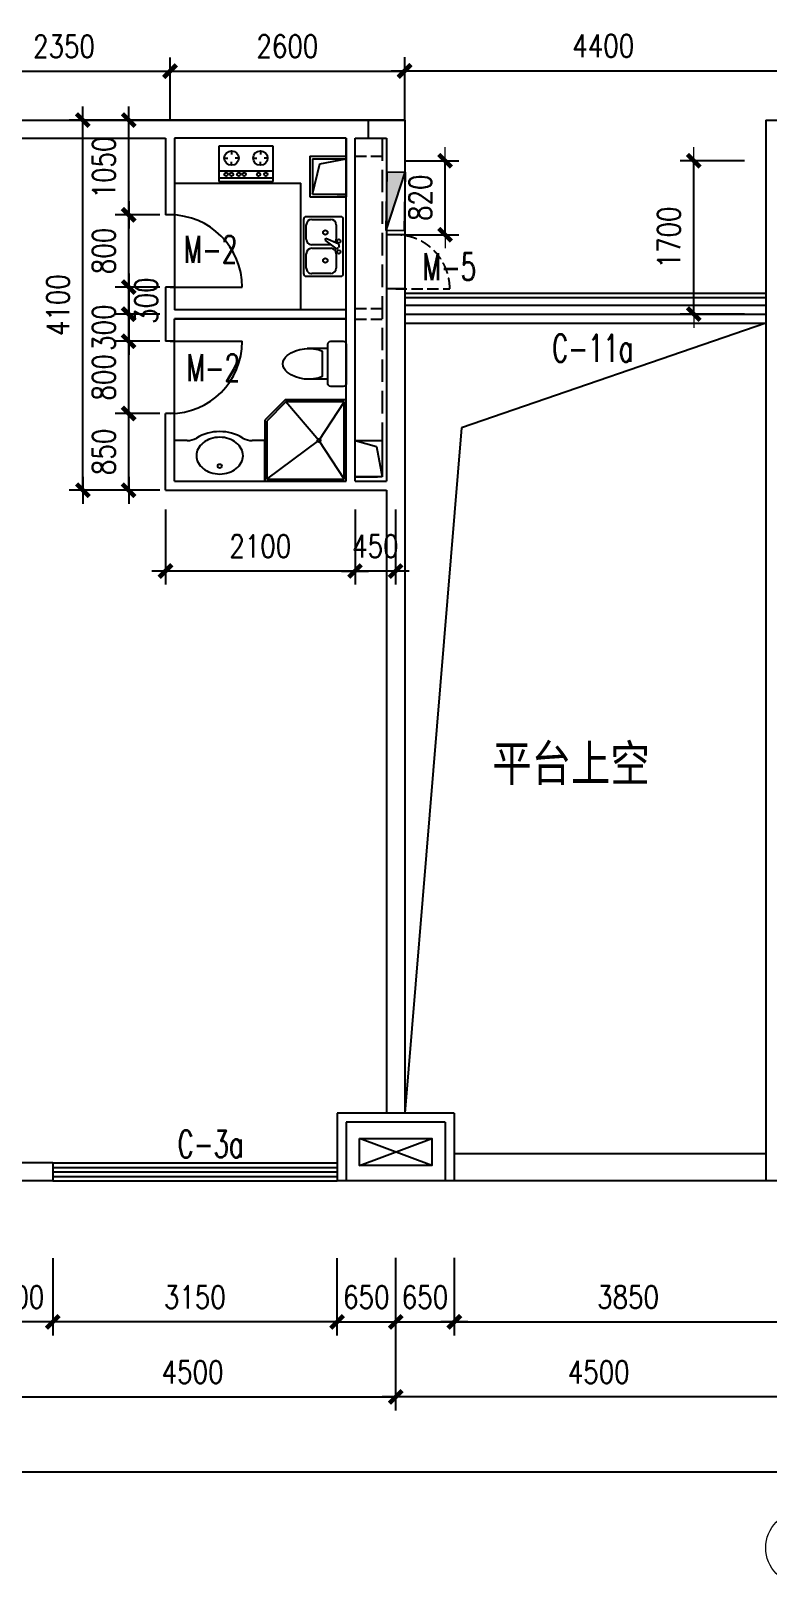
# Model space of a CAD drawing. Extents: x -357449 to -117302, y 127569 to 244935.
# Drawn here: x -150607 to -142442, y 202462 to 219663 of the extents above; entities that cross this region are included whole.
import ezdxf

# ---------------------------------------------------------------- set-up
doc = ezdxf.new("R2010")
doc.units = 0
doc.header["$MEASUREMENT"] = 0
doc.linetypes.add('DASH', pattern=[0.35, 0.25, -0.1])
doc.layers.get('0').update_dxf_attribs({"linetype": 'CONTINUOUS'})
doc.layers.get('DEFPOINTS').update_dxf_attribs({"linetype": 'CONTINUOUS'})
for name, color, linetype in [('1', 8, 'CONTINUOUS'), ('DIM', 7, 'CONTINUOUS'), ('F', 31, 'CONTINUOUS'), ('JAJU', 8, 'CONTINUOUS'), ('WALL', 1, 'CONTINUOUS'), ('WINDOW', 4, 'CONTINUOUS'), ('WINDOWS', 4, 'CONTINUOUS'), ('阳台', 4, 'CONTINUOUS')]:
    doc.layers.add(name, color=color, linetype=linetype)
doc.layers.add('AXIS', color=3, linetype='CONTINUOUS', lineweight=9)
doc.styles.add('CHINA', font='SimSun.ttf', dxfattribs={"width": 0.85, "height": 150})
doc.styles.add('DIM_FONT', font='SIMPLEX.shx', dxfattribs={"width": 0.8})
doc.styles.add('FS', font='txt.shx', dxfattribs={"width": 0.66, "height": 150, "bigfont": 'fs.shx'})
doc.dimstyles.new('DIMN-200', dxfattribs={"dimtxt": 300, "dimasz": 1, "dimexe": 250, "dimexo": 0, "dimgap": 150, "dimtad": 1, "dimdec": 0, "dimdsep": 46, "dimtxsty": 'DIM_FONT', "dimblk": '_DIMX', "dimcen": 2.5, "dimclrd": 256, "dimclre": 256, "dimclrt": 4, "dimadec": 0, "dimazin": 0, "dimtfac": 1, "dimtdec": 0, "dimtix": 1, "dimtmove": 2, "dimatfit": 3, "dimldrblk": '_DIMX', "dimfxl": 0, "dimtolj": 1, "dimtzin": 0, "dimarcsym": 0})
doc.dimstyles.get("Standard").update_dxf_attribs({"dimtxt": 375, "dimasz": 1, "dimexe": 150, "dimexo": 0, "dimgap": 200, "dimtad": 1, "dimdec": 0, "dimzin": 0, "dimdsep": 46, "dimtxsty": 'DIM_FONT', "dimblk1": '_DIMX', "dimblk2": '_DIMX', "dimsah": 1, "dimcen": 200, "dimclrd": 256, "dimclre": 256, "dimclrt": 4, "dimadec": 0, "dimazin": 0, "dimtfac": 1, "dimtdec": 0, "dimtix": 1, "dimtmove": 2, "dimatfit": 3, "dimldrblk": '_DIMX', "dimfxl": 0, "dimtolj": 1, "dimtzin": 0, "dimarcsym": 0})

# ---------------------------------------------------------------- blocks, each defined once
blk = doc.blocks.new('_DIMX')
blk.add_line((-150, 0), (150, 0))
at = {"const_width": 50}
blk.add_lwpolyline([(-70, -70), (70, 70)], dxfattribs=at)
blk = doc.blocks.new('*D755')
at = {"layer": 'AXIS', "lineweight": -2}
for p, q in [((-151067, 206075), (-151067, 204384)), ((-146567, 206071), (-146567, 204384)), ((-151066, 204534), (-146568, 204534))]:
    blk.add_line(p, q, dxfattribs=at)
at = {"layer": 'DEFPOINTS', "color": 0}
for p in [(-151067, 206075), (-146567, 206071), (-146567, 204534)]:
    blk.add_point(p, dxfattribs=at)
at = {"layer": 'AXIS', "lineweight": -2, "rotation": 180}
blk.add_blockref('_DIMX', (-151067, 204534), dxfattribs=at)
at = {"layer": 'AXIS', "lineweight": -2}
blk.add_blockref('_DIMX', (-146567, 204534), dxfattribs=at)
at = {"layer": 'AXIS', "color": 4, "insert": (-148817, 204809), "char_height": 250, "attachment_point": 5, "style": 'DIM_FONT'}
blk.add_mtext('\\A1;4500', dxfattribs=at)
blk = doc.blocks.new('*D1609')
at = {"layer": 'AXIS', "lineweight": -2}
for p, q in [((-150367, 206071), (-150367, 205215)), ((-147217, 206071), (-147217, 205215)), ((-147218, 205365), (-150366, 205365))]:
    blk.add_line(p, q, dxfattribs=at)
at = {"layer": 'DEFPOINTS', "color": 0}
for p in [(-150367, 206071), (-147217, 206071), (-150367, 205365)]:
    blk.add_point(p, dxfattribs=at)
at = {"layer": 'AXIS', "lineweight": -2, "rotation": 180}
blk.add_blockref('_DIMX', (-150367, 205365), dxfattribs=at)
at = {"layer": 'AXIS', "lineweight": -2}
blk.add_blockref('_DIMX', (-147217, 205365), dxfattribs=at)
at = {"layer": 'AXIS', "color": 4, "insert": (-148792, 205640), "char_height": 250, "attachment_point": 5, "style": 'DIM_FONT'}
blk.add_mtext('\\A1;3150', dxfattribs=at)
blk = doc.blocks.new('*D1610')
at = {"layer": 'AXIS', "lineweight": -2}
for p, q in [((-151067, 206071), (-151067, 205215)), ((-150367, 206071), (-150367, 205215)), ((-151068, 205365), (-151069, 205365)), ((-150367, 205365), (-151067, 205365)), ((-150366, 205365), (-150365, 205365))]:
    blk.add_line(p, q, dxfattribs=at)
at = {"layer": 'DEFPOINTS', "color": 0}
for p in [(-151067, 206071), (-150367, 206071), (-151067, 205365)]:
    blk.add_point(p, dxfattribs=at)
at = {"layer": 'AXIS', "lineweight": -2}
blk.add_blockref('_DIMX', (-151067, 205365), dxfattribs=at)
at = {"layer": 'AXIS', "lineweight": -2, "rotation": 180}
blk.add_blockref('_DIMX', (-150367, 205365), dxfattribs=at)
at = {"layer": 'AXIS', "color": 4, "insert": (-150717, 205640), "char_height": 250, "attachment_point": 5, "style": 'DIM_FONT'}
blk.add_mtext('\\A1;700', dxfattribs=at)
blk = doc.blocks.new('*D1613')
at = {"layer": 'AXIS', "lineweight": -2}
for p, q in [((-147217, 206071), (-147217, 205215)), ((-146567, 206071), (-146567, 205215)), ((-147218, 205365), (-147219, 205365)), ((-147217, 205365), (-146567, 205365)), ((-146566, 205365), (-146565, 205365))]:
    blk.add_line(p, q, dxfattribs=at)
at = {"layer": 'DEFPOINTS', "color": 0}
for p in [(-147217, 206071), (-146567, 206071), (-146567, 205365)]:
    blk.add_point(p, dxfattribs=at)
at = {"layer": 'AXIS', "lineweight": -2}
blk.add_blockref('_DIMX', (-147217, 205365), dxfattribs=at)
at = {"layer": 'AXIS', "lineweight": -2, "rotation": 180}
blk.add_blockref('_DIMX', (-146567, 205365), dxfattribs=at)
at = {"layer": 'AXIS', "color": 4, "insert": (-146892, 205640), "char_height": 250, "attachment_point": 5, "style": 'DIM_FONT'}
blk.add_mtext('\\A1;650', dxfattribs=at)
blk = doc.blocks.new('*D1612')
at = {"layer": 'AXIS', "lineweight": -2}
for p, q in [((-146567, 206075), (-146567, 205215)), ((-145917, 206075), (-145917, 205215)), ((-146568, 205365), (-146569, 205365)), ((-146567, 205365), (-145917, 205365)), ((-145916, 205365), (-145915, 205365))]:
    blk.add_line(p, q, dxfattribs=at)
at = {"layer": 'DEFPOINTS', "color": 0}
for p in [(-146567, 206075), (-145917, 206075), (-145917, 205365)]:
    blk.add_point(p, dxfattribs=at)
at = {"layer": 'AXIS', "lineweight": -2}
blk.add_blockref('_DIMX', (-146567, 205365), dxfattribs=at)
at = {"layer": 'AXIS', "lineweight": -2, "rotation": 180}
blk.add_blockref('_DIMX', (-145917, 205365), dxfattribs=at)
at = {"layer": 'AXIS', "color": 4, "insert": (-146242, 205640), "char_height": 250, "attachment_point": 5, "style": 'DIM_FONT'}
blk.add_mtext('\\A1;650', dxfattribs=at)
blk = doc.blocks.new('A$C58910DAE')
for p, q in [((0, 600), (0, 0)), ((390, 600), (0, 600)), ((130, 540), (130, 500)), ((270, 0), (270, 600)), ((350, 0), (350, 600)), ((390, 0), (390, 600)), ((50, 460), (90, 460)), ((130, 380), (130, 420)), ((210, 460), (170, 460)), ((130, 220), (130, 180)), ((0, 0), (390, 0)), ((50, 140), (90, 140)), ((130, 60), (130, 100)), ((210, 140), (170, 140))]:
    blk.add_line(p, q)
for centre, radius in [((130, 460), 80), ((310, 520), 20), ((310, 440), 20), ((130, 140), 80), ((310, 280), 20), ((310, 220), 20), ((310, 140), 20), ((310, 80), 20)]:
    blk.add_circle(centre, radius)
blk = doc.blocks.new('A$C54757736')
for p, q in [((0, 410), (0, 30)), ((630, 440), (30, 440)), ((90, 360), (250, 360)), ((299, 382), (241, 246)), ((259, 236), (347, 355)), ((328, 393), (342, 385)), ((410, 360), (570, 360)), ((660, 30), (660, 410)), ((30, 90), (30, 300)), ((241, 246), (259, 236)), ((310, 299), (310, 90)), ((350, 90), (350, 300)), ((630, 300), (630, 90)), ((250, 30), (90, 30)), ((570, 30), (410, 30)), ((30, 0), (630, 0))]:
    blk.add_line(p, q)
for centre, radius in [((270, 390), 20), ((390, 390), 20), ((175, 240), 25), ((485, 240), 25)]:
    blk.add_circle(centre, radius)
for centre, radius, start, end in [((30, 410), 30, 90, 180), ((90, 300), 60, 90, 180), ((250, 300), 60, 56.607, 90), ((318, 375), 20, 60, 159.4623), ((332, 367), 20, 320.5377, 60), ((410, 300), 60, 90, 180), ((570, 300), 60, 360, 90), ((630, 410), 30, 360, 90), ((30, 30), 30, 180, 270), ((90, 90), 60, 180, 270), ((250, 90), 60, 270, 360), ((410, 90), 60, 180, 270), ((570, 90), 60, 270, 360), ((630, 30), 30, 270, 360)]:
    blk.add_arc(centre, radius, start, end)
blk = doc.blocks.new('A$C6F837C5C')
at = {"layer": '1'}
blk.add_lwpolyline([(259, 407, 0.078966), (157, 391, 0.088152), (76, 347, 0.105269), (19, 279, 0.121685), (0, 203, 0.121685), (19, 128, 0.105269), (76, 60, 0.088152), (157, 16, 0.078966), (259, 0, 0.078966), (360, 16, 0.088152), (441, 60, 0.105269), (498, 128, 0.121685), (517, 203, 0.121685), (498, 279, 0.105269), (441, 347, 0.088152), (360, 391, 0.078966)], format="xyb", close=True, dxfattribs=at)
blk.add_circle((259, 88), 22, dxfattribs=at)
blk = doc.blocks.new('A$C571F03B5')
for p, q in [((0, 470), (0, 30)), ((170, 500), (30, 500)), ((200, 30), (200, 470)), ((200, 420), (430, 420)), ((260, 110), (260, 390)), ((30, 0), (170, 0)), ((200, 80), (430, 80))]:
    blk.add_line(p, q)
for centre, radius, start, end in [((30, 470), 30, 90, 180), ((170, 470), 30, 0, 90), ((413, 23), 398, 53.3619, 112.5495), ((590, 250), 110, 303.4509, 56.5491), ((30, 30), 30, 180, 270), ((170, 30), 30, 270, 0), ((413, 477), 398, 247.4505, 306.6381)]:
    blk.add_arc(centre, radius, start, end)
at = {"style": 'DIM_FONT', "text_generation_flag": 4, "width": 0.8, "flags": 9}
for tag in ['YSIZE', 'XSIZE']:
    blk.add_attdef(tag, (0, 250), '', height=0.5, rotation=90, dxfattribs=at)
blk = doc.blocks.new('A$C13156595')
for p, q in [((900, 900), (0, 900)), ((0, 900), (0, 0)), ((877, 877), (22, 877)), ((22, 877), (22, 22)), ((300, 450), (22, 877)), ((877, 877), (300, 450)), ((877, 234), (877, 877)), ((900, 225), (900, 900)), ((22, 22), (300, 450)), ((300, 450), (666, 22)), ((666, 22), (877, 234)), ((675, 0), (900, 225)), ((0, 0), (675, 0)), ((22, 22), (666, 22))]:
    blk.add_line(p, q)
blk.add_circle((300, 450), 18.7)
blk = doc.blocks.new('*D498')
at = {"layer": 'DEFPOINTS', "color": 0}
for p in [(-149525, 217627), (-149180, 217627), (-149180, 216827)]:
    blk.add_point(p, dxfattribs=at)
at = {"layer": 'WINDOW', "lineweight": -2}
for p, q in [((-149180, 217627), (-149675, 217627)), ((-149525, 217628), (-149525, 217629)), ((-149525, 216827), (-149525, 217627)), ((-149180, 216827), (-149675, 216827)), ((-149525, 216826), (-149525, 216825))]:
    blk.add_line(p, q, dxfattribs=at)
for p, rotation in [((-149525, 217627), 270), ((-149525, 216827), 90)]:
    blk.add_blockref('_DIMX', p, dxfattribs=dict(at, rotation=rotation))
at = {"layer": 'WINDOW', "color": 4, "insert": (-149800, 217227), "char_height": 250, "attachment_point": 5, "rotation": 90, "style": 'DIM_FONT'}
blk.add_mtext('\\A1;800', dxfattribs=at)
blk = doc.blocks.new('*D501')
at = {"layer": 'DEFPOINTS', "color": 0}
for p in [(-149525, 216227), (-149180, 216227), (-149180, 215427)]:
    blk.add_point(p, dxfattribs=at)
at = {"layer": 'WINDOW', "lineweight": -2}
for p, q in [((-149180, 216227), (-149675, 216227)), ((-149525, 216228), (-149525, 216229)), ((-149525, 215427), (-149525, 216227)), ((-149180, 215427), (-149675, 215427)), ((-149525, 215426), (-149525, 215425))]:
    blk.add_line(p, q, dxfattribs=at)
for p, rotation in [((-149525, 216227), 270), ((-149525, 215427), 90)]:
    blk.add_blockref('_DIMX', p, dxfattribs=dict(at, rotation=rotation))
at = {"layer": 'WINDOW', "color": 4, "insert": (-149800, 215827), "char_height": 250, "attachment_point": 5, "rotation": 90, "style": 'DIM_FONT'}
blk.add_mtext('\\A1;800', dxfattribs=at)
blk = doc.blocks.new('*D500')
at = {"layer": 'DEFPOINTS', "color": 0}
for p in [(-149525, 216527), (-149180, 216527), (-149180, 216227)]:
    blk.add_point(p, dxfattribs=at)
at = {"layer": 'WINDOW', "lineweight": -2}
for p, q in [((-149180, 216527), (-149675, 216527)), ((-149525, 216528), (-149525, 216529)), ((-149525, 216227), (-149525, 216527)), ((-149180, 216227), (-149675, 216227)), ((-149525, 216226), (-149525, 216225))]:
    blk.add_line(p, q, dxfattribs=at)
for p, rotation in [((-149525, 216527), 270), ((-149525, 216227), 90)]:
    blk.add_blockref('_DIMX', p, dxfattribs=dict(at, rotation=rotation))
at = {"layer": 'WINDOW', "color": 4, "insert": (-149800, 216377), "char_height": 250, "attachment_point": 5, "rotation": 90, "style": 'DIM_FONT'}
blk.add_mtext('\\A1;300', dxfattribs=at)
blk = doc.blocks.new('*D499')
at = {"layer": 'DEFPOINTS', "color": 0}
for p in [(-149525, 216827), (-149180, 216827), (-149180, 216527)]:
    blk.add_point(p, dxfattribs=at)
at = {"layer": 'WINDOW', "lineweight": -2}
for p, q in [((-149180, 216827), (-149675, 216827)), ((-149525, 216828), (-149525, 216829)), ((-149525, 216527), (-149525, 216827)), ((-149180, 216527), (-149675, 216527)), ((-149525, 216526), (-149525, 216525))]:
    blk.add_line(p, q, dxfattribs=at)
for p, rotation in [((-149525, 216827), 270), ((-149525, 216527), 90)]:
    blk.add_blockref('_DIMX', p, dxfattribs=dict(at, rotation=rotation))
at = {"layer": 'WINDOW', "color": 4, "insert": (-149330, 216677), "char_height": 250, "attachment_point": 5, "rotation": 90, "style": 'DIM_FONT'}
blk.add_mtext('\\A1;300', dxfattribs=at)
blk = doc.blocks.new('*D504')
at = {"layer": 'DEFPOINTS', "color": 0}
for p in [(-149117, 214362), (-147017, 214362), (-149117, 213682)]:
    blk.add_point(p, dxfattribs=at)
at = {"layer": 'WINDOWS', "lineweight": -2}
for p, q in [((-149117, 214362), (-149117, 213532)), ((-147017, 214362), (-147017, 213532)), ((-147018, 213682), (-149116, 213682))]:
    blk.add_line(p, q, dxfattribs=at)
at = {"layer": 'WINDOWS', "lineweight": -2, "rotation": 180}
blk.add_blockref('_DIMX', (-149117, 213682), dxfattribs=at)
at = {"layer": 'WINDOWS', "lineweight": -2}
blk.add_blockref('_DIMX', (-147017, 213682), dxfattribs=at)
at = {"layer": 'WINDOWS', "color": 4, "insert": (-148067, 213957), "char_height": 250, "attachment_point": 5, "style": 'DIM_FONT'}
blk.add_mtext('\\A1;2100', dxfattribs=at)
blk = doc.blocks.new('*D505')
at = {"layer": 'DEFPOINTS', "color": 0}
for p in [(-147017, 214362), (-146567, 214362), (-147017, 213682)]:
    blk.add_point(p, dxfattribs=at)
at = {"layer": 'WINDOWS', "lineweight": -2}
for p, q in [((-147017, 214362), (-147017, 213532)), ((-146567, 214362), (-146567, 213532)), ((-147018, 213682), (-147019, 213682)), ((-146567, 213682), (-147017, 213682)), ((-146566, 213682), (-146565, 213682))]:
    blk.add_line(p, q, dxfattribs=at)
blk.add_blockref('_DIMX', (-147017, 213682), dxfattribs=at)
at = {"layer": 'WINDOWS', "lineweight": -2, "rotation": 180}
blk.add_blockref('_DIMX', (-146567, 213682), dxfattribs=at)
at = {"layer": 'WINDOWS', "color": 4, "insert": (-146792, 213957), "char_height": 250, "attachment_point": 5, "style": 'DIM_FONT'}
blk.add_mtext('\\A1;450', dxfattribs=at)
blk = doc.blocks.new('*D754')
at = {"layer": 'DEFPOINTS', "color": 0}
for p in [(-146567, 206071), (-142067, 206075), (-146567, 204534)]:
    blk.add_point(p, dxfattribs=at)
at = {"layer": 'WINDOW', "lineweight": -2}
for p, q in [((-146567, 206071), (-146567, 204384)), ((-142067, 206075), (-142067, 204384)), ((-142068, 204534), (-146566, 204534))]:
    blk.add_line(p, q, dxfattribs=at)
at = {"layer": 'WINDOW', "lineweight": -2, "rotation": 180}
blk.add_blockref('_DIMX', (-146567, 204534), dxfattribs=at)
at = {"layer": 'WINDOW', "lineweight": -2}
blk.add_blockref('_DIMX', (-142067, 204534), dxfattribs=at)
at = {"layer": 'WINDOW', "color": 4, "insert": (-144317, 204809), "char_height": 250, "attachment_point": 5, "style": 'DIM_FONT'}
blk.add_mtext('\\A1;4500', dxfattribs=at)
blk = doc.blocks.new('A$C7A4B52A7')
at = {"layer": '1'}
for p, q in [((35324, 3), (35333, 653)), ((35324, 3), (35533, 650)), ((35333, 653), (35533, 650)), ((35533, 650), (35524, 0)), ((35524, 0), (35324, 3))]:
    blk.add_line(p, q, dxfattribs=at)
blk.add_solid([(35325, 6), (35334, 652), (35530, 647)], dxfattribs=at)

msp = doc.modelspace()

# ---------------------------------------------------------------- linework, layer by layer
at = {"layer": '1'}
for p, q in [((-146866.67, 218476.59), (-146866.67, 218676.59)), ((-147516.67, 218276.59), (-147116.67, 218276.59)), ((-147516.67, 218276.59), (-147516.67, 217826.59)), ((-147516.67, 218276.59), (-147516.67, 218276.59)), ((-147486.67, 218246.59), (-147116.67, 218246.59)), ((-147486.67, 218246.59), (-147486.67, 217856.59)), ((-147486.67, 217856.59), (-147406.62, 218192.15)), ((-147406.62, 218192.15), (-147116.67, 218246.59)), ((-149016.67, 217976.59), (-147616.67, 217976.59)), ((-147616.67, 216576.59), (-147616.67, 217976.59)), ((-147516.67, 217826.59), (-147116.67, 217826.59)), ((-147486.67, 217856.59), (-147116.67, 217856.59)), ((-146466.67, 217406.59), (-146666.67, 217406.59)), ((-146466.67, 216806.59), (-146666.67, 216806.59)), ((-142466.67, 216426.59), (-145836.99, 215266.43)), ((-145836.99, 215266.43), (-146466.67, 207676.59)), ((-148877.23, 215126.59), (-149016.67, 215126.59)), ((-148016.67, 215126.59), (-148156.12, 215126.59)), ((-148016.67, 214676.59), (-148016.67, 215126.59)), ((-146166.67, 207097.86), (-146966.67, 207397.86)), ((-146966.67, 207097.86), (-146166.67, 207397.86))]:
    msp.add_line(p, q, dxfattribs=at)
msp.add_lwpolyline([(-146966.67, 207397.86), (-146166.67, 207397.86), (-146166.67, 207097.86), (-146966.67, 207097.86)], close=True, dxfattribs=at)
for centre, radius, start, end in [((-148516.67, 214726.59), 500, 58.997281, 121.002719), ((-148877.23, 215326.59), 200, 270, 301.002719), ((-148156.12, 215326.59), 200, 238.997281, 270)]:
    msp.add_arc(centre, radius, start, end, dxfattribs=at)
at = {"layer": 'AXIS'}
msp.add_circle((-142066.67, 202862.48), 400, dxfattribs=at)
at = {"layer": 'JAJU', "color": 8}
for p, q in [((-142466.67, 216756.59), (-146466.67, 216756.59)), ((-142466.67, 216706.59), (-146466.67, 216706.59)), ((-150366.67, 207126.59), (-147216.67, 207126.59)), ((-150366.67, 207076.59), (-147216.67, 207076.59))]:
    msp.add_line(p, q, dxfattribs=at)
at = {"layer": 'WALL'}
for p, q in [((-151416.67, 218676.59), (-146466.67, 218676.59)), ((-146466.67, 218676.59), (-149316.67, 218676.59)), ((-146466.67, 218676.59), (-146466.67, 207676.59)), ((-142466.67, 218676.59), (-142466.67, 206926.59)), ((-142466.67, 218676.59), (-141116.67, 218676.59)), ((-151416.67, 218476.59), (-149116.67, 218476.59)), ((-149116.67, 218476.59), (-149116.67, 217626.59)), ((-149016.67, 218476.59), (-149016.67, 217626.59)), ((-147116.67, 218476.59), (-149016.67, 218476.59)), ((-147116.67, 218476.59), (-147116.67, 217826.59)), ((-147116.67, 214676.59), (-147116.67, 218476.59)), ((-147016.67, 218476.59), (-146666.67, 218476.59)), ((-147016.67, 214676.59), (-147016.67, 218476.59)), ((-146666.67, 218476.59), (-146666.67, 214676.59)), ((-147116.67, 217826.59), (-147216.67, 217826.59)), ((-149016.67, 217626.59), (-149116.67, 217626.59)), ((-149016.67, 216826.59), (-149116.67, 216826.59)), ((-149116.67, 216826.59), (-149116.67, 216226.59)), ((-149016.67, 216826.59), (-149016.67, 216576.59)), ((-147116.67, 216576.59), (-149016.67, 216576.59)), ((-149016.67, 216476.59), (-147116.67, 216476.59)), ((-147116.67, 216476.59), (-149016.67, 216476.59)), ((-149016.67, 216226.59), (-149016.67, 216476.59)), ((-149016.67, 216226.59), (-149116.67, 216226.59)), ((-149116.67, 214576.59), (-149116.67, 215426.59)), ((-149016.67, 215426.59), (-149116.67, 215426.59)), ((-149016.67, 214676.59), (-149016.67, 215426.59)), ((-149016.67, 214676.59), (-147116.67, 214676.59)), ((-147016.67, 214676.59), (-146666.67, 214676.59)), ((-149116.67, 214576.59), (-146666.67, 214576.59)), ((-146666.67, 214576.59), (-146666.67, 207676.59)), ((-147216.67, 207676.59), (-147216.67, 206926.59)), ((-145916.67, 207676.59), (-147216.67, 207676.59)), ((-145916.67, 207676.59), (-145916.67, 206926.59)), ((-147116.67, 207576.59), (-147116.67, 206926.59)), ((-146016.67, 207576.59), (-147116.67, 207576.59)), ((-146016.67, 207576.59), (-146016.67, 206926.59)), ((-150366.67, 207126.59), (-150966.67, 207126.59)), ((-150366.67, 207126.59), (-150366.67, 206926.59)), ((-150366.67, 206926.59), (-151766.67, 206926.59)), ((-150366.67, 206926.59), (-151466.67, 206926.59)), ((-147116.67, 206926.59), (-147216.67, 206926.59)), ((-145916.67, 206926.59), (-146016.67, 206926.59)), ((-141366.67, 206926.59), (-142466.67, 206926.59)), ((-141366.67, 206926.59), (-142466.67, 206926.59))]:
    msp.add_line(p, q, dxfattribs=at)
at = {"layer": 'WINDOWS'}
for p, q in [((-149016.67, 217626.59), (-149016.67, 216826.59)), ((-149066.67, 216826.59), (-148266.67, 216826.59)), ((-146466.67, 216626.59), (-142466.67, 216626.59)), ((-146466.67, 216526.59), (-142466.67, 216526.59)), ((-146466.67, 216426.59), (-142466.67, 216426.59)), ((-149066.67, 216226.59), (-148266.67, 216226.59)), ((-149016.67, 215426.59), (-149016.67, 216226.59)), ((-147016.67, 215126.59), (-146779.77, 215060.87)), ((-146779.77, 215060.87), (-146716.67, 214726.59)), ((-142466.67, 207226.59), (-145916.67, 207226.59)), ((-150366.67, 207026.59), (-147216.67, 207026.59)), ((-150366.67, 206976.59), (-147216.67, 206976.59)), ((-150366.67, 206926.59), (-147216.67, 206926.59)), ((-146016.67, 206926.59), (-147116.67, 206926.59)), ((-142466.67, 206926.59), (-145916.67, 206926.59))]:
    msp.add_line(p, q, dxfattribs=at)
msp.add_lwpolyline([(-146716.67, 214726.59), (-147016.67, 214726.59), (-147016.67, 215126.59), (-146716.67, 215126.59)], close=True, dxfattribs=at)
for centre, start, end in [((-149066.67, 216826.59), 0, 90), ((-149066.67, 216226.59), 270, 0)]:
    msp.add_arc(centre, 800, start, end, dxfattribs=at)
at = {"layer": '阳台', "color": 8, "linetype": 'DASH', "ltscale": 1000}
for p in [(-146716.67, 218476.59), (-147016.67, 214726.59)]:
    msp.add_line(p, (-146716.67, 214726.59), dxfattribs=at)
at = {"layer": '阳台', "color": 8, "linetype": 'DASH', "ltscale": 500}
for p, q in [((-147016.67, 218276.59), (-146716.67, 218276.59)), ((-146566.67, 216806.59), (-145966.67, 216806.59)), ((-146716.67, 216586.59), (-147016.67, 216586.59)), ((-146716.67, 216466.59), (-147016.67, 216466.59))]:
    msp.add_line(p, q, dxfattribs=at)
msp.add_arc((-146566.67, 216806.59), 600, 0, 90, dxfattribs=at)

# ---------------------------------------------------------------- block references
at = {"layer": '1'}
for name, p, rotation in [('A$C58910DAE', (-148525.23, 218386.18), 270), ('A$C54757736', (-147586.67, 217606.59), 270), ('A$C13156595', (-147116.67, 215576.59), 180)]:
    msp.add_blockref(name, p, dxfattribs=dict(at, rotation=rotation))
at = {"layer": '1', "xscale": -1}
msp.add_blockref('A$C571F03B5', (-147116.67, 215726.59), dxfattribs=at)
at = {"layer": '1'}
msp.add_blockref('A$C6F837C5C', (-148775.17, 214756.59), dxfattribs=at)
at = {"layer": 'WINDOW'}
msp.add_blockref('A$C7A4B52A7', (-181995.6, 217450.61), dxfattribs=at)

# ---------------------------------------------------------------- texts
at = {"layer": 'DIM', "style": 'CHINA', "width": 0.8}
msp.add_text('平台上空', height=400, dxfattribs=at).set_placement((-145496.39, 211353.26))
at = {"layer": 'F', "style": 'FS', "width": 0.66}
for s, p in [('M-2', (-148916.06, 217096.16)), ('M-5', (-146269.14, 216901.94)), ('C-11a', (-144833.71, 216000.67)), ('M-2', (-148885.55, 215785.32)), ('C-3a', (-148982.78, 207185.13))]:
    msp.add_text(s, height=300, dxfattribs=at).set_placement(p)

# ---------------------------------------------------------------- dimensions: what is measured, and where the dimension line sits
at = {"layer": 'AXIS'}
for p1, p2, distance in [((-151416.67, 218676.59), (-149066.67, 218676.59), 541.79), ((-149066.67, 218676.59), (-146466.67, 218676.59), 543.24), ((-146466.67, 218676.59), (-142066.67, 218676.59), 547.24), ((-142700.56, 216526.59), (-142700.56, 218226.59), 563.29)]:
    msp.add_aligned_dim(p1=p1, p2=p2, distance=distance, dimstyle='DIMN-200', override={"dimtxt": 250, "dimexe": 150, "dimzin": 0, "dimblk1": '_DIMX', "dimblk2": '_DIMX', "dimsah": 1, "dimcen": 200}, dxfattribs=at).render()
msp.add_linear_dim(base=(-146018.12, 218226.59), p1=(-146466.67, 217406.59), p2=(-146466.67, 218226.59), angle=90, dimstyle='DIMN-200', override={"dimtxt": 250, "dimexe": 150, "dimzin": 0, "dimblk1": '_DIMX', "dimblk2": '_DIMX', "dimsah": 1, "dimcen": 200}, dxfattribs=at).render()
msp.add_linear_dim(base=(-124466.67, 203705), p1=(-187066.67, 206071.49), p2=(-124466.67, 206074.71), dimstyle='Standard', override={"dimtxt": 250, "dimgap": 150, "dimblk": '_DIMX'}, dxfattribs=at).render()
dim = msp.add_linear_dim(base=(-146566.67, 204534.3), p1=(-151066.67, 206074.71), p2=(-146566.67, 206071.49), angle=180, dimstyle='DIMN-200', override={"dimtxt": 250, "dimexe": 150, "dimzin": 0, "dimblk1": '_DIMX', "dimblk2": '_DIMX', "dimsah": 1, "dimcen": 200}, dxfattribs=at)
dim.commit()
dim.dimension.update_dxf_attribs({"geometry": '*D755', "text_midpoint": (-148816.67, 204809.3)})
for p1, p2, picture, middle in [((-150366.67, 206071.49), (-151066.67, 206071.49), '*D1610', (-150716.67, 205640.44)), ((-147216.67, 206071.49), (-150366.67, 206071.49), '*D1609', (-148791.67, 205640.44))]:
    dim = msp.add_aligned_dim(p1=p1, p2=p2, distance=706.05, dimstyle='DIMN-200', override={"dimtxt": 250, "dimexe": 150, "dimzin": 0, "dimblk1": '_DIMX', "dimblk2": '_DIMX', "dimsah": 1, "dimcen": 200}, dxfattribs=at)
    dim.commit()
    dim.dimension.update_dxf_attribs({"geometry": picture, "text_midpoint": middle})
for base, p1, p2, picture, middle in [((-146566.67, 205365.44), (-147216.67, 206071.49), (-146566.67, 206071.49), '*D1613', (-146891.67, 205640.44)), ((-145916.67, 205365.44), (-146566.67, 206074.71), (-145916.67, 206074.71), '*D1612', (-146241.67, 205640.44))]:
    dim = msp.add_linear_dim(base=base, p1=p1, p2=p2, dimstyle='DIMN-200', override={"dimtxt": 250, "dimexe": 150, "dimzin": 0, "dimblk1": '_DIMX', "dimblk2": '_DIMX', "dimsah": 1, "dimcen": 200}, dxfattribs=at)
    dim.commit()
    dim.dimension.update_dxf_attribs({"geometry": picture, "text_midpoint": middle})
at = {"layer": 'WINDOW'}
for base, p1, p2 in [((-149524.75, 218676.59), (-149179.86, 217626.59), (-149179.86, 218676.59)), ((-149524.75, 215426.59), (-149179.86, 214576.59), (-149179.86, 215426.59))]:
    msp.add_linear_dim(base=base, p1=p1, p2=p2, angle=90, dimstyle='Standard', override={"dimtxt": 250, "dimgap": 150, "dimblk": '_DIMX'}, dxfattribs=at).render()
for base, p1, p2, picture, middle in [((-149524.75, 217626.59), (-149179.86, 216826.59), (-149179.86, 217626.59), '*D498', (-149799.75, 217226.59)), ((-149524.75, 216526.59), (-149179.86, 216226.59), (-149179.86, 216526.59), '*D500', (-149799.75, 216376.59)), ((-149524.75, 216226.59), (-149179.86, 215426.59), (-149179.86, 216226.59), '*D501', (-149799.75, 215826.59))]:
    dim = msp.add_linear_dim(base=base, p1=p1, p2=p2, angle=90, dimstyle='Standard', override={"dimtxt": 250, "dimgap": 150, "dimblk": '_DIMX'}, dxfattribs=at)
    dim.commit()
    dim.dimension.update_dxf_attribs({"geometry": picture, "text_midpoint": middle})
dim = msp.add_linear_dim(base=(-149524.75, 216826.59), p1=(-149179.86, 216526.59), p2=(-149179.86, 216826.59), angle=90, dimstyle='Standard', override={"dimtxt": 250, "dimgap": 150, "dimblk": '_DIMX'}, dxfattribs=at)
dim.commit()
dim.dimension.update_dxf_attribs({"geometry": '*D499', "text_midpoint": (-149329.65, 216676.59), "dimtype": 160})
dim = msp.add_linear_dim(base=(-146566.67, 204534.3), p1=(-142066.67, 206074.71), p2=(-146566.67, 206071.49), dimstyle='Standard', override={"dimtxt": 250, "dimgap": 150, "dimblk": '_DIMX'}, dxfattribs=at)
dim.commit()
dim.dimension.update_dxf_attribs({"geometry": '*D754', "text_midpoint": (-144316.67, 204809.3)})
at = {"layer": 'WINDOWS'}
msp.add_linear_dim(base=(-150033.4, 218676.59), p1=(-149179.86, 214576.59), p2=(-149179.86, 218676.59), angle=90, dimstyle='Standard', override={"dimtxt": 250, "dimgap": 150, "dimblk": '_DIMX'}, dxfattribs=at).render()
for base, p1, p2, picture, middle in [((-149116.67, 213681.95), (-147016.67, 214361.54), (-149116.67, 214361.54), '*D504', (-148066.67, 213956.95)), ((-147016.67, 213681.95), (-146566.67, 214361.54), (-147016.67, 214361.54), '*D505', (-146791.67, 213956.95))]:
    dim = msp.add_linear_dim(base=base, p1=p1, p2=p2, dimstyle='Standard', override={"dimtxt": 250, "dimgap": 150, "dimblk": '_DIMX'}, dxfattribs=at)
    dim.commit()
    dim.dimension.update_dxf_attribs({"geometry": picture, "text_midpoint": middle})
msp.add_linear_dim(base=(-142066.67, 205365.44), p1=(-145916.67, 206074.71), p2=(-142066.67, 206071.49), dimstyle='Standard', override={"dimtxt": 250, "dimgap": 150, "dimblk": '_DIMX'}, dxfattribs=at).render()

doc.saveas('drawing.dxf')
